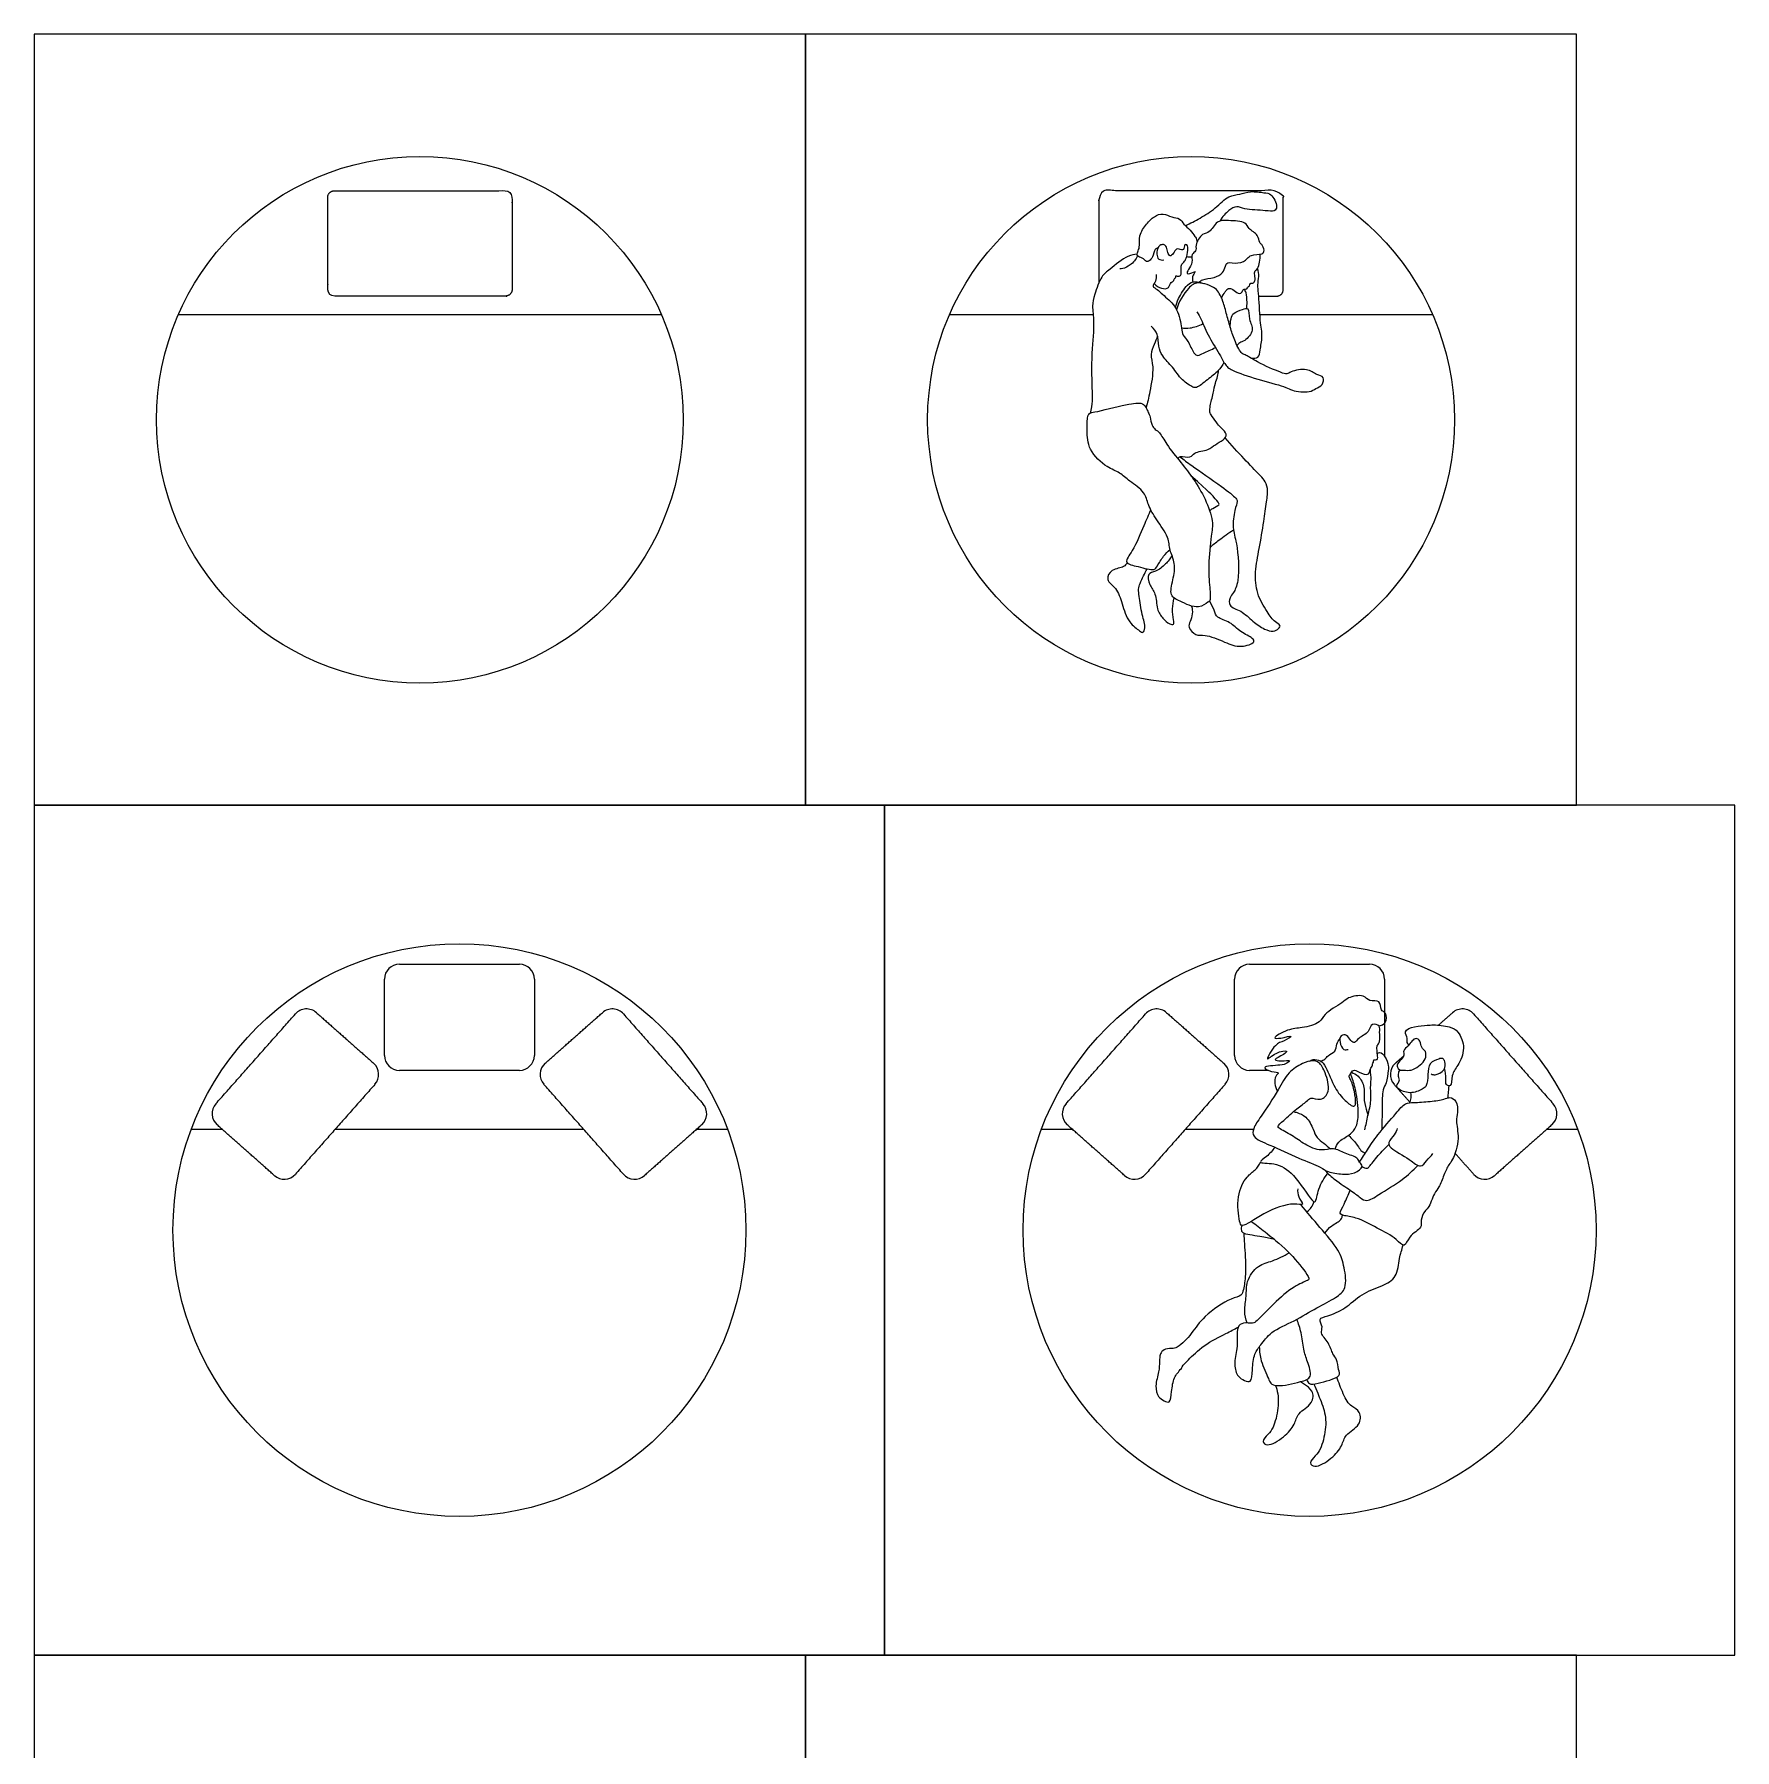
# Model space of a CAD drawing. Header units: millimetres. Extents: x 0 to 22.8, y -0.3 to 16.7.
# Drawn here: x 7.49 to 14.05, y 8.37 to 14.99 of the extents above; entities that cross this region are included whole.
import ezdxf

# ---------------------------------------------------------------- set-up
doc = ezdxf.new("R2010")
doc.units = ezdxf.units.MM
for name, color, linetype, true_color in [('AG-FURNITURE', 7, 'Continuous', 0x66ccff), ('AG-PEOPLE', 7, 'Continuous', 0xfc6666), ('X-VPRT', 6, 'Continuous', 0xff00ff)]:
    doc.layers.add(name, color=color, linetype=linetype, true_color=true_color)

msp = doc.modelspace()

# ---------------------------------------------------------------- linework, layer by layer
at = {"layer": 'AG-FURNITURE'}
for points in [[(8.0508, 13.9045), (9.9131, 13.9045)], [(11.0252, 13.9045), (11.5786, 13.9045)], [(12.2217, 13.9045), (12.8876, 13.9045)], [(8.1003, 10.7606), (8.2188, 10.7606)], [(8.6553, 10.7606), (9.6134, 10.7606)], [(10.05, 10.7606), (10.1684, 10.7606)], [(11.3796, 10.7606), (11.498, 10.7606)], [(11.9345, 10.7606), (12.1974, 10.7606)], [(12.6922, 10.7606), (12.6946, 10.7606)], [(13.3292, 10.7606), (13.4476, 10.7606)]]:
    msp.add_lwpolyline(points, dxfattribs=at)
for centre, radius in [((8.982, 13.4981), 1.016), ((11.9564, 13.4981), 1.016), ((9.1344, 10.3713), 1.1049), ((12.4136, 10.3713), 1.1049)]:
    msp.add_circle(centre, radius, dxfattribs=at)
for centre, start, end in [((8.903, 11.3398), 90, 180), ((9.3658, 11.3398), 0, 90), ((12.1822, 11.3398), 90, 180), ((12.645, 11.3398), 0, 90), ((8.5447, 11.167), 48.5, 138.5), ((9.724, 11.167), 41.5, 131.5), ((11.824, 11.167), 48.5, 138.5), ((13.0033, 11.167), 41.5, 131.5), ((8.7653, 10.9719), 318.5, 48.5), ((8.903, 11.0453), 180, 270), ((9.3658, 11.0453), 270, 0), ((9.5034, 10.9719), 131.5, 221.5), ((12.0445, 10.9719), 318.5, 48.5), ((12.1822, 11.0453), 180, 270), ((12.645, 11.0453), 357.06026, 0), ((12.7827, 10.9719), 131.5, 221.5), ((8.2381, 10.8204), 138.5, 228.5), ((10.0307, 10.8204), 311.5, 41.5), ((11.5173, 10.8204), 138.5, 228.5), ((13.3099, 10.8204), 311.5, 41.5), ((8.4587, 10.6253), 228.5, 318.5), ((9.8101, 10.6253), 221.5, 311.5), ((11.7379, 10.6253), 228.5, 318.5), ((13.0893, 10.6253), 221.5, 311.5)]:
    msp.add_arc(centre, 0.0576, start, end, dxfattribs=at)
for points, weights, knots in [([(8.6518, 14.3816), (8.6264, 14.3816), (8.6264, 14.3562), (8.6264, 14.1784), (8.6264, 14.0006), (8.6264, 13.9752), (8.6518, 13.9752), (8.982, 13.9752), (9.3122, 13.9752), (9.3376, 13.9752), (9.3376, 14.0006), (9.3376, 14.1784), (9.3376, 14.3562), (9.3376, 14.3816), (9.3122, 14.3816), (8.982, 14.3816), (8.6518, 14.3816)], [1, 0.707106781187, 1, 1, 1, 0.707106781187, 1, 1, 1, 0.707106781187, 1, 1, 1, 0.707106781187, 1, 1, 1], [0, 0, 0, 1.570796, 1.570796, 19.070796, 19.070796, 20.641593, 20.641593, 44.641593, 44.641593, 46.212389, 46.212389, 63.712389, 63.712389, 65.283185, 65.283185, 89.283185, 89.283185, 89.283185]), ([(12.2176, 13.9752), (12.2521, 13.9752), (12.2866, 13.9752), (12.312, 13.9752), (12.312, 14.0006), (12.312, 14.1784), (12.312, 14.3562), (12.312, 14.3816), (12.2866, 14.3816), (11.9564, 14.3816), (11.6262, 14.3816), (11.6008, 14.3816), (11.6008, 14.3562), (11.6008, 14.1916), (11.6008, 14.0271)], [1, 1, 1, 0.707106781187, 1, 1, 1, 0.707106781187, 1, 1, 1, 0.707106781187, 1, 1, 1], [42.132739, 42.132739, 42.132739, 44.641593, 44.641593, 46.212389, 46.212389, 63.712389, 63.712389, 65.283185, 65.283185, 89.283185, 89.283185, 90.853982, 90.853982, 107.050096, 107.050096, 107.050096])]:
    msp.add_rational_spline(points, weights, degree=2, knots=knots, dxfattribs=at)
for points in [[(8.903, 11.3975), (9.1344, 11.3975), (9.3658, 11.3975)], [(12.1822, 11.3975), (12.4136, 11.3975), (12.645, 11.3975)], [(8.8454, 11.0453), (8.8454, 11.1926), (8.8454, 11.3398)], [(9.4234, 11.3398), (9.4234, 11.1926), (9.4234, 11.0453)], [(12.1246, 11.0453), (12.1246, 11.1926), (12.1246, 11.3398)], [(12.7026, 11.3398), (12.7026, 11.1926), (12.7026, 11.0453)], [(8.1949, 10.8586), (8.3482, 11.0319), (8.5016, 11.2052)], [(8.5829, 11.2102), (8.6932, 11.1126), (8.8035, 11.015)], [(9.4653, 11.015), (9.5755, 11.1126), (9.6858, 11.2102)], [(9.7672, 11.2052), (9.9205, 11.0319), (10.0738, 10.8586)], [(11.4742, 10.8586), (11.6275, 11.0319), (11.7808, 11.2052)], [(11.8622, 11.2102), (11.9724, 11.1126), (12.0827, 11.015)], [(12.9106, 11.162), (12.9378, 11.1861), (12.9651, 11.2102)], [(13.0464, 11.2052), (13.1997, 11.0319), (13.3531, 10.8586)], [(9.3658, 10.9877), (9.1344, 10.9877), (8.903, 10.9877)], [(12.2538, 10.9877), (12.218, 10.9877), (12.1822, 10.9877)], [(12.7445, 11.015), (12.7606, 11.0293), (12.7767, 11.0435)], [(8.8085, 10.9337), (8.6551, 10.7604), (8.5018, 10.5871)], [(9.7669, 10.5871), (9.6136, 10.7604), (9.4603, 10.9337)], [(12.0877, 10.9337), (11.9344, 10.7604), (11.7811, 10.5871)], [(12.8002, 10.8651), (12.7699, 10.8994), (12.7395, 10.9337)], [(8.4205, 10.5821), (8.3102, 10.6797), (8.1999, 10.7773)], [(10.0688, 10.7773), (9.9586, 10.6797), (9.8483, 10.5821)], [(11.6997, 10.5821), (11.5894, 10.6797), (11.4791, 10.7773)], [(13.3481, 10.7773), (13.2378, 10.6797), (13.1275, 10.5821)], [(13.0462, 10.5871), (13.0105, 10.6275), (12.9748, 10.6678)]]:
    msp.add_open_spline(points, degree=2, dxfattribs=at)
at = {"layer": 'AG-PEOPLE'}
for points, knots in [([(11.9344, 14.2472), (11.9538, 14.2559), (11.9918, 14.2759), (12.0505, 14.3117), (12.0989, 14.3641), (12.1445, 14.3663), (12.185, 14.3824), (12.2374, 14.3731), (12.2672, 14.3734), (12.2923, 14.3213), (12.2777, 14.2991), (12.2414, 14.3068), (12.1637, 14.308), (12.1333, 14.3247), (12.1, 14.3059), (12.0763, 14.2808), (12.0681, 14.2653)], [0, 0, 0, 0, 0.457253, 0.937329, 1.410582, 1.783849, 2.160821, 2.571889, 2.875179, 3.281651, 3.531073, 3.866252, 4.375958, 4.700455, 5.031652, 5.446974, 5.446974, 5.446974, 5.446974]), ([(11.8287, 14.1617), (11.8249, 14.1601), (11.8149, 14.1576), (11.81, 14.1243), (11.7959, 14.1117), (11.7825, 14.1056), (11.7706, 14.1255), (11.7453, 14.126), (11.7507, 14.1479), (11.7597, 14.1636), (11.753, 14.2108), (11.784, 14.2535), (11.8122, 14.2832), (11.8495, 14.2977), (11.8808, 14.2776), (11.9147, 14.2771), (11.9275, 14.2508), (11.9541, 14.2319), (11.9713, 14.2055), (11.9771, 14.1973), (11.9803, 14.1858)], [0, 0, 0, 0, 0.205159, 0.528775, 0.782639, 0.97631, 1.237428, 1.497268, 1.731169, 1.982117, 2.368072, 2.786547, 3.161348, 3.507465, 3.853219, 4.175572, 4.471553, 4.807555, 5.128732, 5.356564, 5.356564, 5.356564, 5.356564]), ([(11.9873, 14.0294), (11.9917, 14.0327), (12.0007, 14.0409), (12.0463, 14.0446), (12.08, 14.0621), (12.0885, 14.0897), (12.0958, 14.1091), (12.1389, 14.0969), (12.1752, 14.118), (12.1854, 14.1368), (12.2322, 14.1335), (12.2409, 14.1518), (12.2301, 14.1752), (12.2186, 14.181), (12.2175, 14.2136), (12.1763, 14.2329), (12.1694, 14.2643), (12.0996, 14.2661), (12.0548, 14.2699), (12.0305, 14.2167), (11.9979, 14.2195), (11.9708, 14.1733), (11.9792, 14.1479), (11.955, 14.1378), (11.9647, 14.1039), (11.9474, 14.08), (11.9348, 14.0566), (11.9654, 14.0658), (11.9759, 14.0727), (11.9604, 14.0542), (11.9618, 14.0378), (11.9638, 14.0294)], [0, 0, 0, 0, 0.233115, 0.615065, 0.964637, 1.263729, 1.490274, 1.849592, 2.210774, 2.466399, 2.834623, 3.060899, 3.338349, 3.534634, 3.836018, 4.205611, 4.500781, 4.957996, 5.335734, 5.732148, 6.036929, 6.431547, 6.705433, 6.952997, 7.26598, 7.587985, 7.813721, 8.097025, 8.248525, 8.478733, 8.771745, 8.771745, 8.771745, 8.771745]), ([(11.8142, 14.0236), (11.8214, 14.015), (11.8404, 14.0026), (11.873, 14.003), (11.8759, 14.0303), (11.8928, 14.0334), (11.8885, 14.0409), (11.8997, 14.0466), (11.8948, 14.0557), (11.913, 14.0492), (11.9193, 14.0599), (11.9187, 14.0772), (11.9168, 14.0953), (11.929, 14.1066), (11.9392, 14.1207), (11.9449, 14.1511), (11.9441, 14.1737), (11.9293, 14.1768), (11.9312, 14.1492), (11.91, 14.1563), (11.8996, 14.1584), (11.8883, 14.1399), (11.875, 14.1252), (11.8658, 14.1438), (11.8654, 14.1533), (11.8574, 14.1742), (11.843, 14.1748), (11.8273, 14.1665), (11.8229, 14.1375), (11.8289, 14.1153), (11.8445, 14.1137), (11.8509, 14.1146)], [0, 0, 0, 0, 0.333038, 0.626994, 0.899284, 1.101651, 1.230381, 1.413525, 1.542254, 1.752114, 1.933425, 2.17346, 2.412108, 2.633807, 2.871204, 3.194305, 3.454665, 3.614634, 3.864968, 4.095499, 4.274608, 4.536995, 4.758166, 4.977596, 5.171555, 5.425735, 5.625329, 5.852132, 6.155741, 6.415028, 6.666166, 6.666166, 6.666166, 6.666166]), ([(11.7486, 14.1367), (11.7364, 14.1354), (11.7111, 14.1346), (11.643, 14.0773), (11.6084, 14.054), (11.5842, 13.9814), (11.573, 13.9364), (11.5852, 13.8715), (11.5705, 13.7581), (11.5738, 13.609), (11.5766, 13.5719), (11.571, 13.5387), (11.5667, 13.5237)], [0, 0, 0, 0, 0.347103, 0.873131, 1.255702, 1.740098, 2.132445, 2.577532, 3.209063, 3.903489, 4.256121, 4.648216, 4.648216, 4.648216, 4.648216]), ([(11.7499, 14.1301), (11.7433, 14.1168), (11.7249, 14.0939), (11.6943, 14.08), (11.6855, 14.0799), (11.6814, 14.0799)], [0, 0, 0, 0, 0.3825786, 0.7048634, 0.9051464, 0.9051464, 0.9051464, 0.9051464]), ([(11.9398, 14.128), (11.9422, 14.1274), (11.9472, 14.1264), (11.9555, 14.1262), (11.9596, 14.1266)], [0, 0, 0, 0, 0.1580661, 0.3593582, 0.3593582, 0.3593582, 0.3593582]), ([(12.0739, 13.9676), (12.0775, 13.9756), (12.087, 13.9901), (12.0936, 14.0011), (12.1101, 14.009), (12.1255, 13.9909), (12.1494, 13.9814), (12.156, 13.9986), (12.1607, 14.002), (12.1737, 14.0017), (12.1734, 14.0116), (12.1838, 14.0129), (12.1823, 14.0273), (12.1999, 14.0229), (12.2043, 14.0394), (12.2026, 14.0518), (12.1994, 14.0704), (12.2153, 14.0805), (12.2215, 14.1074), (12.2234, 14.1267), (12.2228, 14.1367)], [0, 0, 0, 0, 0.292698, 0.499885, 0.715388, 0.987734, 1.252774, 1.468766, 1.606896, 1.79395, 1.9473, 2.109687, 2.28851, 2.491709, 2.702754, 2.915412, 3.147596, 3.37959, 3.674227, 3.987992, 3.987992, 3.987992, 3.987992]), ([(11.8222, 14.0584), (11.8224, 14.0498), (11.8223, 14.0336), (11.8057, 14.0124), (11.8198, 14.0065), (11.8611, 13.9692), (11.9066, 13.9286), (11.92, 13.8532), (11.9235, 13.8238), (11.9471, 13.8018), (11.9639, 13.7557), (11.983, 13.7425), (12.0052, 13.7574), (12.0352, 13.7691), (12.0504, 13.7764)], [0, 0, 0, 0, 0.289693, 0.555443, 0.73594, 1.157192, 1.617954, 2.107106, 2.411206, 2.728969, 3.13008, 3.37547, 3.652472, 4.060387, 4.060387, 4.060387, 4.060387]), ([(12.1882, 13.7357), (12.1968, 13.7343), (12.2195, 13.7353), (12.2223, 13.7696), (12.2343, 13.8206), (12.2209, 13.8796), (12.2186, 13.9849), (12.2117, 14.0166), (12.2201, 14.0511), (12.2155, 14.0716), (12.2126, 14.0816)], [0, 0, 0, 0, 0.292339, 0.601014, 1.009637, 1.469073, 2.05213, 2.381755, 2.70927, 3.029225, 3.029225, 3.029225, 3.029225]), ([(11.8962, 13.9307), (11.9006, 13.9446), (11.9036, 13.9615), (11.9399, 14.022), (11.9718, 14.0336), (11.9944, 14.0285), (12.0039, 14.0236)], [0, 0, 0, 0, 0.379307, 0.809634, 1.129648, 1.454308, 1.454308, 1.454308, 1.454308]), ([(11.9792, 13.9139), (11.9849, 13.9043), (11.9974, 13.8844), (12.0246, 13.8139), (12.0701, 13.7478), (12.0891, 13.7039), (12.1288, 13.6811), (12.2251, 13.6499), (12.3227, 13.6257), (12.3439, 13.6097), (12.4144, 13.6007), (12.4362, 13.6193), (12.4649, 13.6299), (12.4721, 13.6655), (12.438, 13.6708), (12.4047, 13.6989), (12.3425, 13.6858), (12.3263, 13.6723), (12.2984, 13.6817), (12.2127, 13.7176), (12.1707, 13.7483), (12.1506, 13.7502), (12.1249, 13.8005), (12.1097, 13.8486), (12.0934, 13.9019), (12.0817, 13.9538), (12.0648, 13.9857), (12.0524, 14.0083), (11.981, 14.0351), (11.9437, 14.0066), (11.9067, 13.9533), (11.9006, 13.9227)], [0, 0, 0, 0, 0.332123, 0.82828, 1.34989, 1.732074, 2.10095, 2.691275, 3.257494, 3.561593, 4.022576, 4.328889, 4.634872, 4.928218, 5.228187, 5.607223, 6.047097, 6.294221, 6.583738, 7.146448, 7.556702, 7.791691, 8.202469, 8.623378, 9.050769, 9.471157, 9.806123, 10.093742, 10.564418, 10.944024, 11.498576, 11.498576, 11.498576, 11.498576]), ([(12.1716, 13.9271), (12.1722, 13.9354), (12.1726, 13.9508), (12.1708, 13.9882), (12.1643, 13.9969), (12.1614, 14.0013)], [0, 0, 0, 0, 0.2850489, 0.6271584, 0.8539964, 0.8539964, 0.8539964, 0.8539964]), ([(12.1087, 13.852), (12.1067, 13.8639), (12.1096, 13.8881), (12.119, 13.9128), (12.1528, 13.9223), (12.1822, 13.9335), (12.1768, 13.8826), (12.2038, 13.8445), (12.1656, 13.8012), (12.1438, 13.7968), (12.1368, 13.7882), (12.1338, 13.7844)], [0, 0, 0, 0, 0.34392, 0.625851, 0.964498, 1.22794, 1.5869, 1.968346, 2.36687, 2.634672, 2.853395, 2.853395, 2.853395, 2.853395]), ([(12.0833, 13.7195), (12.077, 13.7081), (12.0622, 13.685), (12.0214, 13.6543), (11.9789, 13.6197), (11.9628, 13.623), (11.917, 13.6512), (11.8882, 13.7016), (11.8438, 13.7415), (11.8297, 13.7812), (11.8303, 13.8286), (11.8124, 13.8499), (11.8031, 13.8588)], [0, 0, 0, 0, 0.358129, 0.779489, 1.189638, 1.403637, 1.807936, 2.255782, 2.691488, 3.057812, 3.443075, 3.800346, 3.800346, 3.800346, 3.800346]), ([(11.9197, 13.8523), (11.9306, 13.851), (11.9527, 13.8499), (11.9873, 13.8605), (12.0027, 13.8691)], [0, 0, 0, 0, 0.3280011, 0.7448553, 0.7448553, 0.7448553, 0.7448553]), ([(11.8271, 13.8211), (11.8227, 13.8104), (11.8158, 13.7887), (11.7959, 13.7484), (11.8154, 13.7014), (11.7973, 13.6047), (11.7888, 13.5645), (11.7831, 13.5437)], [0, 0, 0, 0, 0.337669, 0.703551, 1.102352, 1.662403, 2.12301, 2.12301, 2.12301, 2.12301]), ([(11.9044, 13.3488), (11.9078, 13.3516), (11.9141, 13.3603), (11.9565, 13.3484), (11.9677, 13.3748), (12.0238, 13.3789), (12.0484, 13.4028), (12.0803, 13.4182), (12.0994, 13.4429), (12.0719, 13.4659), (12.0531, 13.488), (12.0335, 13.5166), (12.0271, 13.5304), (12.0303, 13.5539), (12.0424, 13.6001), (12.0492, 13.639), (12.0595, 13.6642), (12.0619, 13.6812), (12.0627, 13.6895)], [0, 0, 0, 0, 0.207957, 0.555193, 0.832449, 1.242726, 1.581399, 1.922712, 2.203923, 2.514959, 2.839769, 3.171763, 3.387743, 3.656333, 4.057086, 4.421631, 4.71662, 5.003062, 5.003062, 5.003062, 5.003062]), ([(11.7831, 13.5437), (11.7797, 13.5501), (11.7706, 13.5643), (11.7401, 13.5615), (11.7051, 13.5587), (11.5876, 13.5262), (11.5664, 13.5262), (11.5551, 13.5093), (11.5548, 13.4535), (11.5585, 13.3802), (11.6297, 13.3129), (11.682, 13.2958), (11.7191, 13.2598), (11.7799, 13.221), (11.7895, 13.1687), (11.8225, 13.1115), (11.8719, 13.0468), (11.8716, 12.9948), (11.8986, 12.9432), (11.8875, 12.8821), (11.8709, 12.8181), (11.9145, 12.7983), (11.984, 12.7629), (12.0197, 12.7945), (12.0329, 12.7989), (12.0277, 12.8582), (12.0214, 12.9362), (12.0337, 13.0491), (12.0438, 13.1071), (12.0122, 13.1942), (11.9671, 13.2689), (11.9184, 13.3328), (11.8621, 13.3992), (11.8378, 13.4484), (11.8182, 13.4601), (11.8033, 13.4764), (11.8001, 13.5087), (11.7914, 13.5261), (11.7864, 13.5376), (11.7831, 13.5437)], [0, 0, 0, 0, 0.267411, 0.556958, 0.920211, 1.550078, 1.803913, 2.028804, 2.448898, 2.94243, 3.491708, 3.912292, 4.321717, 4.795872, 5.200212, 5.668184, 6.17915, 6.583831, 7.006298, 7.46304, 7.895671, 8.263734, 8.758473, 9.120039, 9.307549, 9.714226, 10.247946, 10.851752, 11.292256, 11.829623, 12.369517, 12.885826, 13.425457, 13.839901, 14.101519, 14.36291, 14.684741, 14.93789, 15.188745, 15.188745, 15.188745, 15.188745]), ([(11.9135, 13.3553), (11.9286, 13.3437), (11.9584, 13.3203), (12.0715, 13.2447), (12.1291, 13.198), (12.1368, 13.1828), (12.1228, 13.1467), (12.1143, 13.0777), (12.1356, 13.0226), (12.145, 12.8786), (12.1216, 12.8318), (12.1055, 12.8127), (12.0992, 12.7758), (12.1532, 12.7623), (12.193, 12.7197), (12.2375, 12.689), (12.2723, 12.6791), (12.2947, 12.6901), (12.3039, 12.7069), (12.2767, 12.7171), (12.2482, 12.7595), (12.207, 12.8277), (12.202, 12.9123), (12.2195, 13.0015), (12.2375, 13.1034), (12.247, 13.1792), (12.2554, 13.2312), (12.2399, 13.2669), (12.2175, 13.2883), (12.1581, 13.3498), (12.1116, 13.4011), (12.0874, 13.4288)], [0, 0, 0, 0, 0.433392, 1.110263, 1.595817, 1.801686, 2.144621, 2.613169, 3.069737, 3.751215, 4.15591, 4.436524, 4.739523, 5.13417, 5.580101, 6.001365, 6.335696, 6.611378, 6.819215, 7.088456, 7.49849, 8.008929, 8.52894, 9.078056, 9.663949, 10.167831, 10.576985, 10.915266, 11.228777, 11.750176, 12.351438, 12.351438, 12.351438, 12.351438]), ([(12.0281, 13.1474), (12.032, 13.1505), (12.0384, 13.1564), (12.0653, 13.1687), (12.0651, 13.1765), (12.042, 13.2009), (12.0315, 13.2154), (11.956, 13.2823)], [0, 0, 0, 0, 0.221967, 0.520199, 0.651997, 0.973403, 1.287885, 1.287885, 1.287885, 1.287885]), ([(11.8009, 13.1511), (11.7921, 13.1303), (11.7736, 13.0901), (11.7366, 12.9962), (11.6925, 12.9433), (11.7539, 12.9326), (11.8151, 12.913), (11.8265, 12.9353), (11.8497, 12.973), (11.8663, 12.9894), (11.8752, 12.9975)], [0, 0, 0, 0, 0.470716, 1.059712, 1.460122, 1.852715, 2.303248, 2.554939, 2.933876, 3.278582, 3.278582, 3.278582, 3.278582]), ([(12.0294, 13.006), (12.041, 13.0157), (12.0646, 13.0347), (12.1011, 13.0609), (12.1199, 13.0733)], [0, 0, 0, 0, 0.3857028, 0.8561473, 0.8561473, 0.8561473, 0.8561473]), ([(11.8831, 12.9734), (11.8758, 12.9618), (11.859, 12.9409), (11.8222, 12.9104), (11.7854, 12.9071), (11.7951, 12.8583), (11.823, 12.828), (11.8223, 12.7674), (11.8454, 12.7316), (11.8712, 12.7107), (11.8929, 12.7048), (11.8871, 12.7292), (11.8838, 12.7688), (11.888, 12.7965), (11.8914, 12.8103)], [0, 0, 0, 0, 0.366564, 0.760936, 1.067456, 1.422405, 1.796312, 2.229036, 2.601088, 2.93443, 3.153344, 3.393779, 3.763959, 4.137991, 4.137991, 4.137991, 4.137991]), ([(11.7101, 12.9465), (11.7061, 12.9408), (11.6983, 12.9264), (11.6489, 12.9237), (11.6238, 12.8782), (11.6719, 12.8487), (11.6904, 12.7879), (11.7123, 12.7158), (11.7556, 12.6859), (11.7717, 12.6729), (11.7829, 12.6986), (11.7658, 12.746), (11.7573, 12.8151), (11.7522, 12.8437), (11.7599, 12.8673), (11.7727, 12.896), (11.7823, 12.9137), (11.7876, 12.9225)], [0, 0, 0, 0, 0.261189, 0.649184, 1.002631, 1.391174, 1.850166, 2.348686, 2.757935, 2.974479, 3.221555, 3.6362, 4.119015, 4.422308, 4.698513, 5.01988, 5.337108, 5.337108, 5.337108, 5.337108]), ([(11.9585, 12.7791), (11.961, 12.7693), (11.9632, 12.7487), (11.9531, 12.7199), (11.9432, 12.6964), (11.9751, 12.6623), (12.012, 12.6718), (12.0874, 12.6395), (12.1441, 12.6156), (12.2054, 12.6373), (12.1929, 12.6584), (12.1444, 12.6779), (12.11, 12.7192), (12.0553, 12.7309), (12.0467, 12.7639), (12.0333, 12.7868), (12.0279, 12.799)], [0, 0, 0, 0, 0.316014, 0.630576, 0.904826, 1.256309, 1.598188, 2.107961, 2.577303, 2.98479, 3.199042, 3.608158, 4.036544, 4.440531, 4.756189, 5.118672, 5.118672, 5.118672, 5.118672]), ([(12.6807, 11.1585), (12.69, 11.1603), (12.7113, 11.1668), (12.7115, 11.2115), (12.6852, 11.217), (12.6897, 11.262), (12.6414, 11.2501), (12.6246, 11.2831), (12.5591, 11.2693), (12.5414, 11.2474), (12.4667, 11.2072), (12.4575, 11.1688), (12.3808, 11.1492), (12.3353, 11.1498), (12.2619, 11.1097), (12.3036, 11.1106), (12.3592, 11.1268), (12.3104, 11.0968), (12.2821, 11.0934), (12.2352, 11.0114), (12.2827, 11.0592), (12.334, 11.0675), (12.3139, 11.0462), (12.267, 11.0278), (12.3046, 11.0218), (12.3445, 11.0284), (12.3232, 11.0125), (12.3034, 11.0065), (12.2179, 11.0042), (12.2668, 10.98), (12.302, 10.9809), (12.274, 10.9645), (12.28, 10.9238), (12.2896, 10.9072)], [0, 0, 0, 0, 0.304007, 0.641894, 0.906489, 1.22732, 1.56776, 1.886529, 2.316604, 2.642126, 3.148866, 3.497843, 3.974037, 4.406595, 4.839594, 5.118427, 5.476971, 5.796791, 6.153264, 6.590753, 6.947422, 7.312874, 7.549824, 7.899555, 8.176463, 8.497156, 8.700143, 9.006635, 9.44626, 9.762847, 10.05735, 10.294175, 10.727861, 10.727861, 10.727861, 10.727861]), ([(12.413, 11.0228), (12.4173, 11.0258), (12.427, 11.0315), (12.4586, 11.0271), (12.4791, 10.9993), (12.5092, 10.9174), (12.5458, 10.8742), (12.5858, 10.8415), (12.5934, 10.8632), (12.5878, 10.906), (12.5735, 10.9515), (12.5634, 10.9646), (12.5717, 10.9736), (12.5822, 10.9937), (12.6034, 10.9796), (12.6459, 10.9642), (12.6468, 10.9978), (12.6574, 11.002), (12.6547, 11.0134), (12.6614, 11.0177), (12.6585, 11.0312), (12.6789, 11.0259), (12.6745, 11.0491), (12.6736, 11.0701), (12.6727, 11.0839), (12.6886, 11.0989), (12.6815, 11.1349), (12.6882, 11.1597), (12.6501, 11.1736), (12.6446, 11.1308), (12.6019, 11.1157), (12.5894, 11.0906), (12.5705, 11.1012), (12.5592, 11.1269), (12.5314, 11.1246), (12.5278, 11.0957), (12.5433, 11.0634), (12.5571, 11.0672), (12.5623, 11.0685)], [0, 0, 0, 0, 0.227663, 0.529586, 0.85889, 1.388937, 1.846824, 2.208736, 2.41564, 2.802269, 3.203784, 3.41102, 3.597908, 3.841615, 4.113778, 4.459473, 4.738248, 4.913921, 5.087188, 5.239095, 5.41357, 5.615365, 5.856024, 6.130631, 6.333226, 6.582345, 6.923433, 7.196811, 7.487173, 7.816854, 8.195944, 8.468651, 8.695767, 8.992486, 9.246716, 9.535124, 9.857813, 10.086619, 10.086619, 10.086619, 10.086619]), ([(12.7966, 11.0852), (12.7933, 11.089), (12.7874, 11.0987), (12.7934, 11.1115), (12.7731, 11.1414), (12.8203, 11.1592), (12.867, 11.1609), (12.8921, 11.1644), (12.9545, 11.158), (12.9896, 11.1391), (13.0173, 11.0718), (12.9877, 11.0063), (12.9591, 10.9727), (12.9639, 10.9213), (12.9363, 10.932), (12.9415, 10.9567), (12.9362, 10.9821), (12.9345, 10.9955)], [0, 0, 0, 0, 0.221174, 0.426774, 0.71917, 1.080638, 1.47867, 1.773438, 2.215867, 2.574941, 3.038652, 3.51315, 3.903737, 4.259897, 4.484216, 4.755399, 5.119894, 5.119894, 5.119894, 5.119894]), ([(12.456, 11.0239), (12.4617, 11.0251), (12.4742, 11.0289), (12.483, 11.0469), (12.516, 11.0578), (12.5164, 11.0898), (12.5262, 11.1036), (12.5307, 11.1106)], [0, 0, 0, 0, 0.240381, 0.489378, 0.806024, 1.110682, 1.396667, 1.396667, 1.396667, 1.396667]), ([(12.6747, 11.0527), (12.6778, 11.0549), (12.689, 11.0596), (12.7064, 11.0407), (12.7197, 11.0035), (12.7164, 10.9901), (12.7129, 10.9373), (12.6928, 10.9154), (12.6947, 10.8336), (12.6921, 10.7841), (12.6922, 10.7578)], [2.489107, 2.489107, 2.489107, 2.489107, 2.600607, 2.891001, 3.238772, 3.538967, 3.950593, 4.250823, 4.678277, 5.186915, 5.186915, 5.186915, 5.186915]), ([(12.8829, 10.9736), (12.8876, 10.9718), (12.8976, 10.9671), (12.939, 10.9861), (12.9372, 11.0206), (12.9282, 11.0358), (12.9106, 11.0317), (12.8721, 11.0175), (12.8707, 10.9727), (12.8668, 10.9275), (12.8514, 10.9165), (12.8078, 10.8943), (12.7602, 10.9101), (12.7449, 10.9281), (12.7643, 10.9475), (12.7551, 10.963), (12.7576, 10.9816), (12.7618, 10.9904), (12.7857, 10.9869), (12.8132, 10.9877), (12.8409, 11.0092), (12.8622, 11.029), (12.8646, 11.0621), (12.843, 11.0747), (12.8426, 11.1005), (12.8243, 11.1152), (12.8072, 11.101), (12.7961, 11.0818), (12.7714, 11.0648), (12.7812, 11.045), (12.7659, 11.0304), (12.7495, 11.0098), (12.7507, 10.9988), (12.7627, 10.9879)], [0, 0, 0, 0, 0.229762, 0.600384, 0.929676, 1.153634, 1.387742, 1.745154, 2.132794, 2.521384, 2.766659, 3.170416, 3.583972, 3.83286, 4.107453, 4.345969, 4.597264, 4.760669, 5.034657, 5.348867, 5.693217, 6.012657, 6.326336, 6.602595, 6.892822, 7.145734, 7.397934, 7.687879, 7.990454, 8.231436, 8.492428, 8.797484, 9.003418, 9.003418, 9.003418, 9.003418]), ([(12.4493, 11.0173), (12.4588, 11.0098), (12.4756, 10.9776), (12.4963, 10.9067), (12.4583, 10.8676), (12.4161, 10.8863), (12.4012, 10.8651), (12.3618, 10.8403), (12.3171, 10.7967), (12.2882, 10.7717), (12.2972, 10.7619), (12.3502, 10.7363), (12.3926, 10.7013), (12.4575, 10.6729), (12.5066, 10.6918), (12.5485, 10.6665), (12.5996, 10.653), (12.6042, 10.6334), (12.6253, 10.6159), (12.5845, 10.5866), (12.5405, 10.5865), (12.4837, 10.5939), (12.4554, 10.6161), (12.3668, 10.6496), (12.2666, 10.6981), (12.1922, 10.7267), (12.1957, 10.7663), (12.2283, 10.8126), (12.295, 10.9114), (12.3273, 10.9797), (12.384, 11.0155), (12.4242, 11.0269), (12.4424, 11.0228), (12.4493, 11.0173)], [0, 0, 0, 0, 0.390583, 0.874674, 1.247154, 1.599063, 1.860789, 2.25053, 2.722408, 3.04608, 3.208826, 3.638053, 4.084858, 4.550892, 4.945782, 5.343921, 5.746086, 5.990133, 6.23992, 6.591737, 6.991015, 7.435757, 7.784591, 8.31631, 8.945604, 9.426236, 9.732864, 10.163128, 10.79237, 11.296547, 11.752952, 12.117176, 12.403324, 12.403324, 12.403324, 12.403324]), ([(12.6268, 10.7581), (12.6311, 10.7765), (12.6381, 10.8131), (12.6532, 10.8705), (12.6473, 10.9158), (12.6522, 10.9641), (12.6482, 10.9758), (12.6483, 10.9888), (12.6486, 10.9939)], [0, 0, 0, 0, 0.431592, 0.869334, 1.261729, 1.608358, 1.843158, 1.972625, 1.972625, 1.972625, 1.972625]), ([(12.5127, 10.6835), (12.5155, 10.6933), (12.5222, 10.7149), (12.5697, 10.7367), (12.5982, 10.7713), (12.6041, 10.8303), (12.5916, 10.9201), (12.5785, 10.9561), (12.5711, 10.974)], [0, 0, 0, 0, 0.316006, 0.71914, 1.092145, 1.527348, 2.071527, 2.507772, 2.507772, 2.507772, 2.507772]), ([(12.5752, 10.9802), (12.5845, 10.9767), (12.6037, 10.9676), (12.6294, 10.9215), (12.6197, 10.8731), (12.6351, 10.8298), (12.6375, 10.8188), (12.6389, 10.8135)], [0, 0, 0, 0, 0.313603, 0.711194, 1.117865, 1.495529, 1.727151, 1.727151, 1.727151, 1.727151]), ([(12.9471, 10.8816), (12.9478, 10.8871), (12.949, 10.8981), (12.9508, 10.9177), (12.9515, 10.9275)], [0, 0, 0, 0, 0.2334781, 0.5448355, 0.5448355, 0.5448355, 0.5448355]), ([(12.6066, 10.6337), (12.6162, 10.6497), (12.6373, 10.6825), (12.6753, 10.741), (12.7453, 10.8175), (12.7806, 10.8639), (12.8168, 10.8622), (12.878, 10.8677), (12.9309, 10.8737), (12.9536, 10.8866), (12.9838, 10.8705), (12.9856, 10.8235), (12.9757, 10.7913), (12.9946, 10.726), (12.9683, 10.6431), (12.9495, 10.6241), (12.9307, 10.5837), (12.9147, 10.5354), (12.8926, 10.5151), (12.8744, 10.4543), (12.8557, 10.4466), (12.8407, 10.4087), (12.8493, 10.3781), (12.7952, 10.351), (12.7809, 10.2989), (12.7451, 10.3426), (12.6749, 10.3787), (12.5966, 10.421), (12.548, 10.4258), (12.5246, 10.4351), (12.5508, 10.4747), (12.5624, 10.508), (12.5703, 10.5259)], [0, 0, 0, 0, 0.428793, 0.912032, 1.503254, 1.922647, 2.246374, 2.701429, 3.120878, 3.39871, 3.697654, 4.073494, 4.404576, 4.873308, 5.396369, 5.690603, 6.067812, 6.471365, 6.794877, 7.232752, 7.487212, 7.834556, 8.133352, 8.560924, 8.915489, 9.265522, 9.794176, 10.340119, 10.737158, 10.966028, 11.321169, 11.760293, 11.760293, 11.760293, 11.760293]), ([(12.799, 10.8626), (12.802, 10.8684), (12.8063, 10.8809), (12.8058, 10.8948), (12.8045, 10.9014)], [0, 0, 0, 0, 0.2530482, 0.5112164, 0.5112164, 0.5112164, 0.5112164]), ([(12.351, 10.8286), (12.3562, 10.8275), (12.3667, 10.8245), (12.4038, 10.8111), (12.4286, 10.7609), (12.4389, 10.7274), (12.4693, 10.7071), (12.4858, 10.6918), (12.4945, 10.6844)], [0, 0, 0, 0, 0.226853, 0.574093, 0.998403, 1.336033, 1.671589, 2.007113, 2.007113, 2.007113, 2.007113]), ([(12.5638, 10.737), (12.576, 10.7251), (12.5987, 10.7002), (12.6097, 10.678), (12.6223, 10.6709), (12.6282, 10.6683)], [0, 0, 0, 0, 0.4099388, 0.6920344, 0.9449415, 0.9449415, 0.9449415, 0.9449415]), ([(12.752, 10.7639), (12.7487, 10.7554), (12.7433, 10.7387), (12.7131, 10.7106), (12.7266, 10.6836), (12.7988, 10.6481), (12.841, 10.6067), (12.8654, 10.6413), (12.882, 10.6568), (12.8894, 10.6665)], [0, 0, 0, 0, 0.299548, 0.644019, 0.91576, 1.439362, 1.843441, 2.163755, 2.51029, 2.51029, 2.51029, 2.51029]), ([(12.2801, 10.6905), (12.2697, 10.6783), (12.2533, 10.6566), (12.2047, 10.6276), (12.2873, 10.6322), (12.3537, 10.591), (12.4167, 10.4905), (12.4383, 10.4728), (12.4464, 10.5368), (12.4702, 10.5716), (12.4839, 10.5907)], [0, 0, 0, 0, 0.39788, 0.71982, 1.132324, 1.670848, 2.291463, 2.504897, 2.911442, 3.393295, 3.393295, 3.393295, 3.393295]), ([(12.6159, 10.6171), (12.6208, 10.6124), (12.6364, 10.607), (12.6447, 10.6176), (12.6794, 10.6619), (12.705, 10.6875), (12.7194, 10.7011)], [0, 0, 0, 0, 0.258904, 0.450501, 0.871791, 1.312966, 1.312966, 1.312966, 1.312966]), ([(12.3678, 10.5306), (12.3674, 10.5201), (12.366, 10.5009), (12.3984, 10.4634), (12.3419, 10.4794), (12.2407, 10.4426), (12.152, 10.3763), (12.1415, 10.4098), (12.1294, 10.502), (12.1675, 10.5778), (12.2049, 10.6016), (12.2186, 10.6228), (12.2247, 10.6329)], [0, 0, 0, 0, 0.320573, 0.639821, 0.970034, 1.600623, 2.15766, 2.410678, 2.964243, 3.487136, 3.859094, 4.200734, 4.200734, 4.200734, 4.200734]), ([(12.4697, 10.605), (12.487, 10.5871), (12.5242, 10.554), (12.5708, 10.5277), (12.6075, 10.4968), (12.6365, 10.4787), (12.6837, 10.5115), (12.7737, 10.5644), (12.8122, 10.6014), (12.8312, 10.6208)], [0.184779, 0.184779, 0.184779, 0.184779, 0.400923, 0.85564, 1.255564, 1.557672, 1.968466, 2.559426, 3.076712, 3.076712, 3.076712, 3.076712]), ([(12.1893, 10.4046), (12.2071, 10.3914), (12.2428, 10.3636), (12.3307, 10.2943), (12.3949, 10.2149), (12.4149, 10.1815), (12.403, 10.1758), (12.3461, 10.1517), (12.2778, 10.091), (12.2128, 10.0221), (12.1955, 10.0093), (12.1575, 10.017), (12.1327, 9.9974), (12.1344, 9.957), (12.1356, 9.9129), (12.1192, 9.8542), (12.135, 9.8053), (12.1609, 9.7912), (12.1918, 9.7799), (12.1922, 9.8361), (12.1982, 9.8943), (12.2266, 9.9287), (12.2651, 9.9833), (12.3568, 10.0189), (12.4392, 10.0723), (12.5137, 10.1083), (12.5598, 10.1457), (12.5478, 10.2294), (12.5288, 10.2968), (12.4506, 10.3831), (12.4047, 10.4408), (12.3797, 10.4698)], [0, 0, 0, 0, 0.466545, 1.077753, 1.670454, 1.982751, 2.144623, 2.577191, 3.15504, 3.702759, 3.95532, 4.294011, 4.590358, 4.940002, 5.326466, 5.773446, 6.166636, 6.476643, 6.744235, 7.128329, 7.575969, 7.949815, 8.405923, 8.970702, 9.547331, 10.066821, 10.480799, 10.980585, 11.465369, 12.072898, 12.686513, 12.686513, 12.686513, 12.686513]), ([(12.4033, 10.4418), (12.4098, 10.4465), (12.4214, 10.4579), (12.4281, 10.4729), (12.4301, 10.4806)], [0, 0, 0, 0, 0.2801684, 0.5607039, 0.5607039, 0.5607039, 0.5607039]), ([(12.4729, 10.359), (12.4805, 10.3694), (12.4949, 10.3895), (12.5385, 10.409), (12.5395, 10.4234), (12.5405, 10.4293)], [0, 0, 0, 0, 0.3556526, 0.734328, 0.975369, 0.975369, 0.975369, 0.975369]), ([(12.1594, 10.3594), (12.1609, 10.3413), (12.163, 10.3058), (12.1696, 10.2019), (12.1594, 10.1452), (12.1512, 10.1153), (12.1053, 10.109), (12.0038, 10.0407), (11.9614, 9.9743), (11.9161, 9.9238), (11.8895, 9.9138), (11.8565, 9.9153), (11.8354, 9.9004), (11.8349, 9.8639), (11.8337, 9.824), (11.8159, 9.7719), (11.8277, 9.727), (11.8504, 9.713), (11.8777, 9.7012), (11.8809, 9.7519), (11.8892, 9.804), (11.9078, 9.8242), (11.9192, 9.8377), (11.92, 9.8397), (11.9251, 9.8506), (11.9482, 9.872), (12.0041, 9.9296), (12.0906, 9.9711), (12.1221, 9.9885), (12.138, 9.9965)], [0, 0, 0, 0, 0.423147, 1.007336, 1.446857, 1.730149, 2.09618, 2.723397, 3.249852, 3.747878, 3.918372, 3.918372, 4.458664, 4.808308, 5.194772, 5.641751, 6.034942, 6.344949, 6.61254, 6.996635, 7.444275, 7.866015, 7.866015, 7.866015, 7.940513, 8.284171, 8.801582, 9.362959, 9.781849, 9.781849, 9.781849, 9.781849]), ([(12.279, 10.3345), (12.2627, 10.3386), (12.2339, 10.3475), (12.1611, 10.3532), (12.1499, 10.3688), (12.151, 10.3835), (12.1538, 10.3893)], [0, 0, 0, 0, 0.406005, 0.881637, 1.10925, 1.362582, 1.362582, 1.362582, 1.362582]), ([(12.1727, 10.013), (12.1675, 10.028), (12.1589, 10.0597), (12.172, 10.117), (12.1665, 10.1741), (12.2128, 10.2387), (12.2719, 10.2501), (12.3141, 10.2727), (12.3353, 10.2832)], [0, 0, 0, 0, 0.394965, 0.827312, 1.259659, 1.74338, 2.183233, 2.666248, 2.666248, 2.666248, 2.666248]), ([(12.4025, 9.7945), (12.4047, 9.7887), (12.4126, 9.7736), (12.4455, 9.7796), (12.5385, 9.8032), (12.5227, 9.833), (12.5216, 9.8734), (12.5006, 9.8927), (12.4901, 9.9375), (12.451, 9.9725), (12.468, 9.9968), (12.4435, 10.0311), (12.4891, 10.0403), (12.5535, 10.0677), (12.6123, 10.1271), (12.6912, 10.1542), (12.7533, 10.1871), (12.7578, 10.263), (12.7696, 10.296), (12.7744, 10.3133)], [0, 0, 0, 0, 0.248078, 0.577263, 1.106103, 1.379138, 1.736423, 2.0332, 2.421435, 2.810772, 3.087709, 3.398383, 3.727107, 4.215266, 4.738237, 5.262004, 5.720274, 6.196442, 6.616704, 6.616704, 6.616704, 6.616704]), ([(12.2196, 9.9206), (12.2204, 9.9024), (12.2225, 9.8681), (12.2549, 9.8002), (12.2618, 9.7787), (12.2915, 9.7651), (12.3767, 9.7853), (12.4281, 9.8009), (12.4037, 9.8667), (12.3903, 9.9102), (12.3826, 9.9763), (12.3708, 10.0099), (12.3644, 10.0268)], [0, 0, 0, 0, 0.422696, 0.91214, 1.173543, 1.471108, 2.014273, 2.391442, 2.822657, 3.228828, 3.687736, 4.109455, 4.109455, 4.109455, 4.109455]), ([(12.4303, 9.7773), (12.4353, 9.7655), (12.4447, 9.7414), (12.4744, 9.6733), (12.4787, 9.6041), (12.4586, 9.5265), (12.4379, 9.5016), (12.4087, 9.4731), (12.4369, 9.4505), (12.5002, 9.4894), (12.5405, 9.5364), (12.5489, 9.5847), (12.6112, 9.6153), (12.6123, 9.671), (12.5753, 9.6918), (12.5561, 9.7088), (12.5294, 9.7729), (12.5225, 9.7933), (12.519, 9.8043)], [0, 0, 0, 0, 0.355574, 0.84006, 1.329107, 1.829013, 2.165927, 2.492336, 2.753668, 3.230787, 3.687156, 4.071338, 4.524992, 4.908742, 5.258967, 5.555338, 6.022088, 6.360041, 6.360041, 6.360041, 6.360041]), ([(12.2827, 9.7718), (12.2843, 9.7671), (12.2928, 9.7381), (12.296, 9.6871), (12.2758, 9.6095), (12.2552, 9.5846), (12.226, 9.5561), (12.2541, 9.5336), (12.3174, 9.5724), (12.3578, 9.6194), (12.3661, 9.6677), (12.4284, 9.6983), (12.4295, 9.754), (12.3956, 9.7731), (12.3846, 9.782), (12.3805, 9.7871)], [0.743667, 0.743667, 0.743667, 0.743667, 0.84006, 1.329107, 1.829013, 2.165927, 2.492336, 2.753668, 3.230787, 3.687156, 4.071338, 4.524992, 4.908742, 5.258967, 5.470129, 5.470129, 5.470129, 5.470129])]:
    msp.add_open_spline(points, degree=3, knots=knots, dxfattribs=at)
at = {"layer": 'X-VPRT'}
for points in [[(7.4947, 12.0109), (10.4692, 12.0109), (10.4692, 14.9853), (7.4947, 14.9853)], [(10.4692, 12.0109), (13.4436, 12.0109), (13.4436, 14.9853), (10.4692, 14.9853)], [(7.4947, 8.7316), (10.774, 8.7316), (10.774, 12.0109), (7.4947, 12.0109)], [(10.774, 8.7316), (14.0532, 8.7316), (14.0532, 12.0109), (10.774, 12.0109)], [(7.4947, 5.7572), (10.4692, 5.7572), (10.4692, 8.7316), (7.4947, 8.7316)], [(10.4692, 5.7572), (13.4436, 5.7572), (13.4436, 8.7316), (10.4692, 8.7316)]]:
    msp.add_lwpolyline(points, close=True, dxfattribs=at)

doc.saveas('drawing.dxf')
